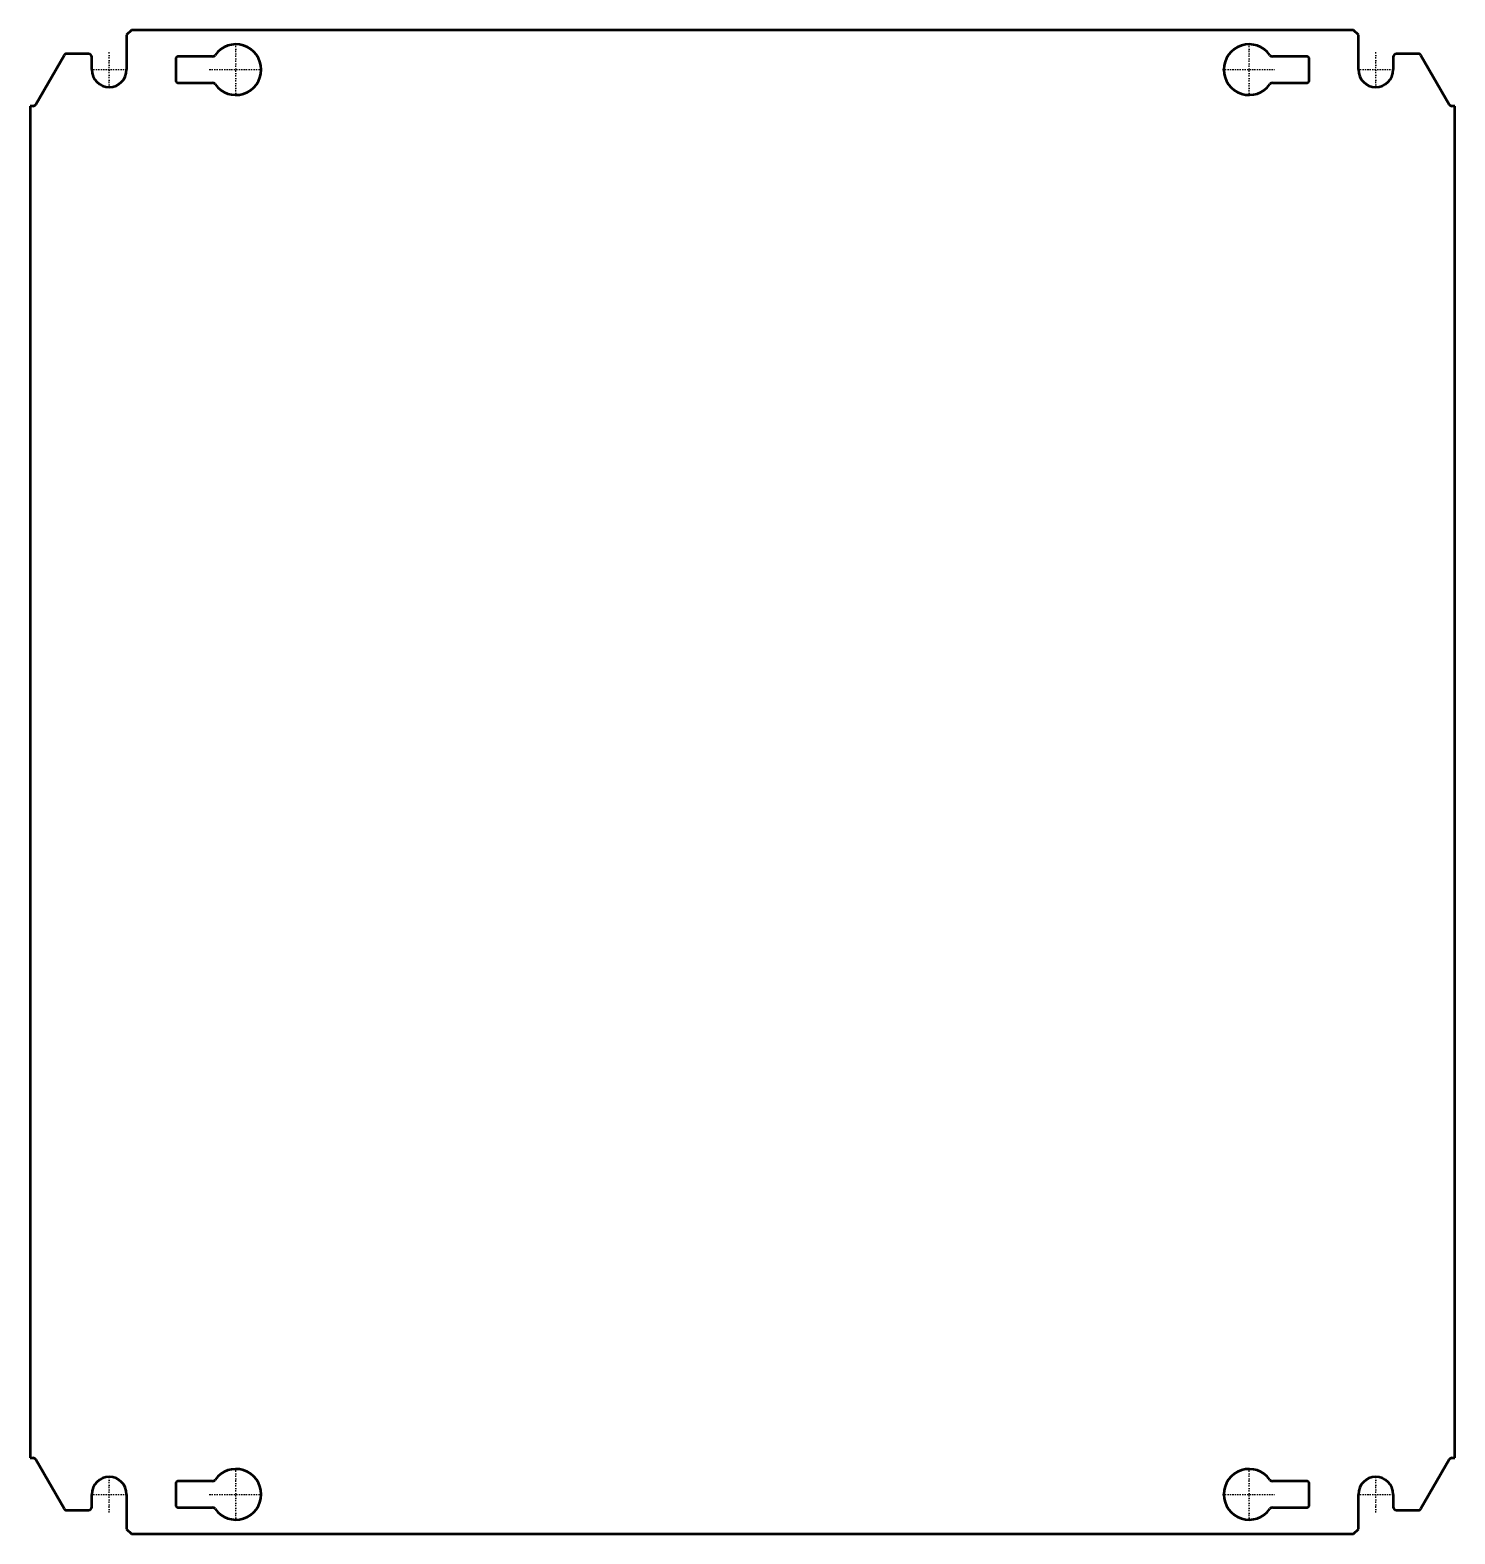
# Model space of a CAD drawing. Header units: millimetres. Extents: x -225 to 225, y -12 to 462.
import ezdxf

# ---------------------------------------------------------------- set-up
doc = ezdxf.new("R2010")
doc.units = ezdxf.units.MM
doc.linetypes.add('Center', pattern=[1.5, 0.45, -0.5, 0.05, -0.5])
doc.layers.add('AM_0', color=7, linetype='Continuous', lineweight=50)
doc.layers.add('AM_7', color=7, linetype='Center', lineweight=25)

msp = doc.modelspace()

# ---------------------------------------------------------------- linework, layer by layer
at = {"layer": 'AM_0'}
for p, q in [((-193, 462.5), (-194.5, 461)), ((-194.5, 461), (-194.5, 450)), ((193, 462.5), (-193, 462.5)), ((194.5, 461), (193, 462.5)), ((194.5, 450), (194.5, 461)), ((-214.26, 454.5), (-223.21, 439)), ((-206.5, 455), (-213.4, 455)), ((-205.5, 450), (-205.5, 454)), ((-179, 453.2), (-179, 446.8)), ((-167.35, 454.2), (-178, 454.2)), ((178, 454.2), (167.35, 454.2)), ((179, 446.8), (179, 453.2)), ((205.5, 454), (205.5, 450)), ((213.4, 455), (206.5, 455)), ((223.21, 439), (214.26, 454.5)), ((-178, 445.8), (-167.35, 445.8)), ((167.35, 445.8), (178, 445.8)), ((-224.08, 438.5), (-225, 438.5)), ((-225, 438.5), (-225, 11.5)), ((225, 438.5), (224.08, 438.5)), ((225, 11.5), (225, 438.5)), ((-225, 11.5), (-224.08, 11.5)), ((-223.21, 11), (-214.26, -4.5)), ((214.26, -4.5), (223.21, 11)), ((224.08, 11.5), (225, 11.5)), ((-205.5, -4), (-205.5, 0)), ((-179, 3.2), (-179, -3.2)), ((-167.35, 4.2), (-178, 4.2)), ((178, 4.2), (167.35, 4.2)), ((179, -3.2), (179, 3.2)), ((194.5, -11), (194.5, 0)), ((-194.5, 0), (-194.5, -11)), ((-178, -4.2), (-167.35, -4.2)), ((167.35, -4.2), (178, -4.2)), ((205.5, 0), (205.5, -4)), ((-213.4, -5), (-206.5, -5)), ((206.5, -5), (213.4, -5)), ((-194.5, -11), (-193, -12.5)), ((-193, -12.5), (193, -12.5)), ((193, -12.5), (194.5, -11))]:
    msp.add_line(p, q, dxfattribs=at)
for centre, radius, start, end in [((-160, 450), 8, 215.2944, 144.7056), ((160, 450), 8, 35.2944, 324.7056), ((-213.4, 454), 1, 90, 150), ((-206.5, 454), 1, 360, 90), ((-178, 453.2), 1, 90, 180), ((-167.35, 455.2), 1, 270, 324.7056), ((167.35, 455.2), 1, 215.2944, 270), ((178, 453.2), 1, 0, 90), ((206.5, 454), 1, 90, 180), ((213.4, 454), 1, 30, 90), ((-200, 450), 5.5, 180, 360), ((-178, 446.8), 1, 180, 270), ((178, 446.8), 1, 270, 0), ((200, 450), 5.5, 180, 360), ((-167.35, 444.8), 1, 35.2944, 90), ((167.35, 444.8), 1, 90, 144.7056), ((-224.08, 439.5), 1, 270, 330), ((224.08, 439.5), 1, 210, 270), ((-224.08, 10.5), 1, 30, 90), ((224.08, 10.5), 1, 90, 150), ((-200, 0), 5.5, 0, 180), ((-160, 0), 8, 215.2944, 144.7056), ((160, 0), 8, 35.2944, 324.7056), ((200, 0), 5.5, 0, 180), ((-178, 3.2), 1, 90, 180), ((-167.35, 5.2), 1, 270, 324.7056), ((167.35, 5.2), 1, 215.2944, 270), ((178, 3.2), 1, 360, 90), ((-213.4, -4), 1, 210, 270), ((-206.5, -4), 1, 270, 0), ((-178, -3.2), 1, 180, 270), ((-167.35, -5.2), 1, 35.2944, 90), ((167.35, -5.2), 1, 90, 144.7056), ((178, -3.2), 1, 270, 0), ((206.5, -4), 1, 180, 270), ((213.4, -4), 1, 270, 330)]:
    msp.add_arc(centre, radius, start, end, dxfattribs=at)
at = {"layer": 'AM_7'}
for p, q in [((-160, 441.6), (-160, 458.4)), ((160, 441.6), (160, 458.4)), ((-200, 444.23), (-200, 455.77)), ((200, 444.23), (200, 455.77)), ((-205.78, 450), (-194.22, 450)), ((-168.4, 450), (-151.6, 450)), ((151.6, 450), (168.4, 450)), ((194.22, 450), (205.78, 450)), ((-200, -5.77), (-200, 5.78)), ((-160, -8.4), (-160, 8.4)), ((160, -8.4), (160, 8.4)), ((200, -5.77), (200, 5.78)), ((-205.78, 0), (-194.22, 0)), ((-168.4, 0), (-151.6, 0)), ((194.22, 0), (205.78, 0)), ((151.6, 0), (168.4, 0))]:
    msp.add_line(p, q, dxfattribs=at)

doc.saveas('drawing.dxf')
